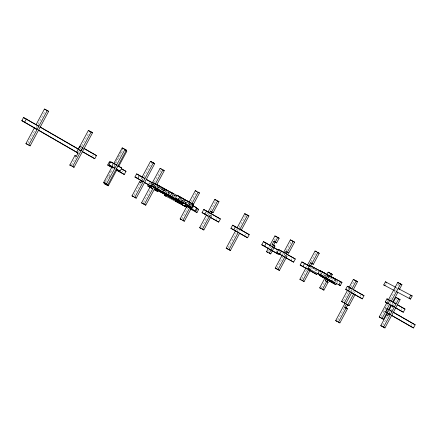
<?xml version="1.0" encoding="UTF-8"?>
<svg xmlns="http://www.w3.org/2000/svg" width="437" height="437" viewBox="0 0 437 437"><rect width="100%" height="100%" fill="white"/><g stroke="black" fill="none" stroke-linecap="round" stroke-linejoin="round"><path stroke-width="0.33" stroke-dasharray="2.19 1.64" d="M27.941 143.216L35.419 129.265M36.32 127.582L37.161 126.014M38.035 124.381L45.208 111.014M71.531 165.224L75.634 157.571M78.584 152.071L79.862 149.694M80.179 149.099L81.451 146.728M81.768 146.133L89.093 132.477M92.529 156.195L93.086 155.146M105.35 181.186L106.284 179.443M107.529 177.116L108.463 175.374M109.709 173.052L110.643 171.304M114.51 164.099L122.611 148.984M105.361 182.644L113.15 168.114M114.052 166.431L114.614 165.383M115.767 163.23L122.939 149.864M114.046 166.65L114.609 165.601M108.993 177.761L109.949 175.974M122.043 171.949L122.6 170.9M134.022 195.503L140.648 183.141M142.112 180.405L143.604 177.63M143.926 177.034L151.901 162.154M148.591 184.338L149.432 182.77M149.323 183.955L149.886 182.906M152.42 184.917L152.983 183.868M152.344 185.851L153.185 184.283M143.571 202.528L150.743 189.155M152.513 185.845L153.982 183.114M154.294 182.529L161.461 169.163M155.665 186.719L156.299 185.528M158.096 188.107L158.658 187.063L162.214 188.937M161.357 189.254L159.98 188.456L162.515 189.789L161.357 189.254L161.919 188.205M164.962 192.182L165.803 190.614M165.028 192.526L165.585 191.477M167.988 193.241L168.622 192.094M168.174 193.875L169.015 192.302M169.37 194.039L169.933 192.996L167.529 191.608M181.803 201.178L182.36 200.135M181.956 202.2L182.797 200.632L181.415 199.835L183.671 201.02M186.419 203.38L186.976 202.336L189.795 203.817L189.237 204.866M187.872 204.511L188.549 203.243L186.976 202.336M181.841 219.134L187.642 208.312M189.368 205.084L190.865 202.304M191.188 201.703L196.344 192.089M189.74 205.319L190.581 203.751M192.204 209.46L193.607 206.848M206.952 214.081L207.717 212.655M201.686 227.278L207.804 215.856M208.05 215.403L209.094 213.453M210.705 210.448L215.862 200.834M216.441 219.56L217.003 218.511M236.007 229.878L236.57 228.835M228.212 247.795L236.188 232.916M237.389 230.676L238.744 228.152M239.061 227.557L245.763 215.059M238.799 231.419L239.361 230.375M245.294 235.243L245.856 234.194M268.695 247.566L269.318 246.402M268.515 251.27L271.011 246.621M274.125 240.809L275.687 237.903M275.6 252.772L277.003 250.155M279.538 252.16L280.101 251.117M282.313 254.886L283.078 253.465M276.927 268.307L283.695 255.683M283.897 255.306L284.662 253.881M286.273 250.876L291.43 241.262M290.791 260.66L291.916 258.567M306.332 267.247L306.976 266.046M301.912 278.866L306.747 269.848M310.936 262.036L315.771 253.023M309.849 268.22L310.407 267.171M310.718 269.192L311.663 267.428M315.104 270.929L315.667 269.88L318.486 271.366M320.108 273.688L320.665 272.644M322.927 275.173L323.484 274.125M323.407 276.621L324.811 274.004M324.789 277.419L326.193 274.802M325.871 276.331L326.554 275.053M321.392 288.054L324.822 281.663M327.608 278.904L328.449 277.331L327.067 276.534M328.662 277.872L329.219 276.823M329.788 279.134L330.421 277.959M331.83 281.483L332.956 279.39M334.207 281.144L334.769 280.095L327.81 276.08L328.75 276.577M335.212 281.92L336.053 280.352M337.025 282.624L337.588 281.581L334.13 279.587M347.934 289.534L348.89 287.754M343.586 301.022L348.365 292.113M350.911 287.36L354.096 281.423M350.813 290.916L351.654 289.349M351.113 291.85L351.954 290.277M337.714 320.217L344.159 308.194M352.774 292.124L353.364 291.02M353.904 293.385L354.746 291.818M360.066 296.33L360.907 294.762M385.696 284.684L386.253 283.64M387.084 302.311L387.925 300.743M395.152 288.955L394.311 290.523L394.999 290.922M381.25 316.563L387.963 304.043M390.503 299.301L399.123 283.231M390.154 303.327L390.716 302.278M392.082 304.513L392.929 302.945M382.757 325.286L387.717 316.038M389.454 312.788L390.017 311.739M390.339 311.144L392.546 307.025M392.863 306.435L394.125 304.081M394.442 303.491L396.649 299.372M401.068 309.696L401.63 308.653M411.212 325.418L411.769 324.369M394.196 290.501L395.436 291.118M158.462 186.889L162.023 188.762M173.74 194.929L175.521 195.863M180.268 198.36L182.644 199.611M165.186 190.499L166.961 191.433M167.557 191.745L169.933 192.996M173.937 195.104L176.308 196.35M179.869 198.223L184.026 200.408M173.839 195.192L175.532 196.082L173.806 195.088M334.769 280.095L337.588 281.581M188.549 203.243L191.34 204.784M142.675 179.361L141.266 178.618L142.648 179.416M153.076 184.802L154.485 185.539M154.927 185.845L155.867 186.337M158.036 187.648L159.161 188.243L156.965 186.97M183.928 201.222L185.616 202.113M325.942 275.944L324.249 275.053L325.631 275.851M326.756 276.441L328.449 277.331M179.165 198.933L177.477 198.043L179.208 199.043M170.441 194.492L166.268 192.296L167.65 193.094M173.014 195.913L174.805 196.858M178.383 198.737L182.961 201.075M184.938 202.189L190.308 205.013M385.259 307.664L387.51 308.85M184.381 202.031L187.2 203.511L185.091 202.293M284.203 254.727L285.142 255.224M389.733 312.264L388.324 311.521L389.706 312.318M384.702 311.395L383.577 310.805L384.773 311.526M385.281 307.708L386.455 308.385M328.373 276.26L330.099 277.26M312.149 267.706L317.333 270.7M312.821 268.242L315.099 269.553M180.295 199.523L183.179 201.189M181.743 200.507L183.857 201.725M161.39 189.199L162.307 189.729M152.251 184.256L153.371 184.895M150.011 183.103L151.737 184.097M152.311 184.43L154.616 185.763M155.19 186.096L156.342 186.757"/><path stroke-width="0.66" d="M21.85 120.672L23.532 117.531L38.849 126.233L36.031 124.747L44.448 109.053L48.649 111.337L30.137 145.86L25.936 143.582L34.348 127.888L37.167 129.368L21.85 120.672L35.73 128.686M24.669 122.152L26.351 119.017M47.267 110.539L28.755 145.062L30.137 145.86M78.147 149.263L79.829 146.122L82.751 147.668L81.069 150.803L78.147 149.263L80.452 150.59M69.833 165.017L74.885 155.599L76.295 156.342L77.977 153.201L76.568 152.458L88.345 130.488L92.546 132.772L74.033 167.295L69.833 165.017L71.215 165.814M91.164 131.974L72.651 166.497L74.033 167.295M82.178 151.59L94.785 158.724L96.468 155.583L84.133 148.465M111.692 167.344L107.66 165.017L109.343 161.876L111.036 162.766M108.96 164.935L110.643 161.794L116.581 165.082L113.762 163.596L122.18 147.903L126.38 150.186L107.868 184.709L103.667 182.431L112.08 166.737L114.898 168.218L108.96 164.935L113.462 167.535M111.779 166.415L113.462 163.28M117.236 169.124L108.3 185.791L104.099 183.513L104.722 182.349M124.998 149.388L106.486 183.911L107.868 184.709M118.514 166.743L126.812 151.268L125.43 150.47M116.149 169.081L120.071 171.206L121.754 168.065L117.963 165.88M116.297 170.004L124.299 174.478L125.982 171.337L121.317 168.644M142.752 181.459L134.946 177.023L136.628 173.882L144.926 178.531L143.516 177.788M133.389 196.677L132.007 195.88L139.583 181.754L140.993 182.497L141.834 180.929L143.243 181.672L137.759 178.504L139.447 175.368M141.905 177.427L150.519 161.357L154.72 163.635L136.207 198.163L132.007 195.88M153.338 162.837L134.825 197.366L136.207 198.163M151.366 187.992L147.75 185.911L148.312 184.862M161.925 191.564L150.678 185.578L152.366 182.437L173.779 193.87M155.026 187.91L145.767 205.172L141.566 202.888L149.984 187.194L152.803 188.68L147.75 185.911M152.289 182.895L160.079 168.365L164.279 170.643L156.621 184.933M150.568 187.391L151.41 185.823M145.767 205.172L144.385 204.374L153.922 186.588M155.239 184.135L162.897 169.846L164.279 170.643M153.797 186.943L170.435 196.404L153.797 186.943L155.479 183.802L163.64 188.369L162.793 189.937L164.175 190.734M182.901 202.5L182.338 203.549L156.97 190.199L155.594 189.401L156.151 188.358M156.615 188.423L158.298 185.288M154.66 189.898L157.478 191.379L158.041 190.335M180.574 201.402L163.362 192.247L165.022 189.166L167.748 190.745M166.863 195.334L164.121 193.749L164.683 192.706M165.967 196.229L164.585 195.432L165.148 194.389M170.244 195.771L169.682 196.819L166.939 195.235L167.502 194.186M173.478 193.613L171.79 196.754L170.408 195.956L172.096 192.815M193.678 204.713L192.553 204.117L193.678 204.713L191.996 207.848L175.357 198.387L177.04 195.252L179.858 196.732L185.08 199.747L183.393 202.883L191.821 207.389L199.485 192.968L198.103 192.171L192.012 203.527M175.789 201.178L185.517 206.652L175.789 201.178L176.351 200.135M191.996 207.848L178.176 199.873L179.858 196.732M178.607 202.664L179.17 201.615M182.338 203.549L180.956 202.752L181.519 201.703M182.338 202.763L181.497 204.33L186.987 207.291M191.067 208.662L184.338 221.215L182.956 220.417L189.685 207.865L185.293 205.472L185.856 204.429M181.519 219.735L180.137 218.937L186.905 206.313M189.161 202.107L195.284 190.685L199.485 192.968M192.673 205.477L196.705 207.804L195.022 210.945L188.112 206.958L188.953 205.385M190.439 206.592L192.127 203.451L193.504 204.248L152.366 182.437M196.972 212.54L198.655 209.405L197.273 208.607L195.59 211.743L196.972 212.54L190.303 208.962M207.799 215.867L202.063 212.628L203.746 209.492L220.385 218.948L218.702 222.089L210.088 217.26M218.702 222.089L204.882 214.114L206.564 210.973M201.042 228.48L199.66 227.682L206.428 215.059M208.034 212.054L214.802 199.436L219.003 201.714L213.114 212.699L210.323 211.158L209.203 213.251M210.863 213.529L217.621 200.916L219.003 201.714M203.861 229.96L211.432 215.84L210.05 215.042L202.478 229.163L203.861 229.96L199.66 227.682M239.645 233.205L230.392 250.472L229.01 249.674L238.263 232.408L230.916 228.311L232.599 225.17L249.237 234.631L247.555 237.772L239.088 233.03M247.555 237.772L233.735 229.796L235.417 226.656M230.392 250.472L226.191 248.189L235.767 230.332M237.04 227.95L244.704 213.666L248.904 215.944L241.328 230.07M247.522 215.146L239.946 229.272L237.597 228.032M270.514 249.789L261.779 244.791L263.462 241.656L278.374 250.117M278.981 253.209L278.418 254.252L264.598 246.277L266.28 243.136M267.892 252.433L266.51 251.636L268.384 248.145M269.94 245.239L274.928 235.942L279.128 238.22L276.605 242.928L273.813 241.388L272.125 244.529L274.917 246.069L270.711 253.913L266.51 251.636M277.746 237.422L269.329 253.116L270.711 253.913M283.362 256.295L276.976 252.679L278.659 249.543L295.297 259.004L293.609 262.14L286.202 258.01M293.609 262.14L279.795 254.165L281.477 251.024M279.423 270.388L278.041 269.591L285.612 255.47L286.994 256.268L279.423 270.388L275.223 268.11L281.991 255.487M283.28 253.083L290.37 239.864L294.571 242.142L288.677 253.127L285.885 251.592L285.044 253.16L278.659 249.543M286.426 253.957L293.189 241.344M307.189 269.028L300.164 265.046L301.847 261.905L309.849 266.379M317.366 273.458L316.803 274.502L302.983 266.526L304.665 263.385M301.268 280.068L299.886 279.27L306.009 267.848M307.298 265.445L315.033 251.024L319.234 253.302L313.345 264.287L310.554 262.746L308.872 265.887L309.795 266.417M309.287 269.263L307.905 268.465L309.587 265.325L321.512 271.601M309.336 268.394L302.704 280.751L304.086 281.548L310.401 269.782M310.532 266.16L317.852 252.504L319.234 253.302M323.407 276.621L318.01 273.507L319.698 270.366L335.758 279.494M307.905 268.465L340.292 285.574L341.974 282.439L340.592 281.641L327.908 274.966L326.226 278.107L320.829 274.993L322.517 271.852M321.08 288.639L319.698 287.841L324.997 277.959M326.865 274.469L328.111 272.147L330.929 273.628L332.311 274.425L331.049 276.779M319.698 287.841L323.899 290.119L328.105 282.275L325.314 280.734L326.155 279.167L319.267 275.261L335.906 284.716L336.747 283.149M329.667 275.982L330.929 273.628M340.592 281.641L338.91 284.777L340.292 285.574M351.659 292.703L345.771 303.688L344.389 302.89L350.277 291.905L345.683 289.398L347.371 286.262L364.005 295.723L362.322 298.859L354.456 294.467M342.952 302.207L341.57 301.41L347.617 290.13M349.212 287.158L353.347 279.44L357.548 281.718L353.342 289.567M362.322 298.859L348.502 290.884L350.19 287.743M356.166 280.92L351.96 288.77L349.611 287.535M337.069 321.419L335.687 320.621L345.033 303.191M335.687 320.621L339.888 322.899L347.459 308.779L344.667 307.238L346.35 304.097L347.759 304.84M347.732 304.895L349.141 305.638L355.035 294.653M385.134 285.732L383.752 284.935L385.434 281.794L395.878 287.36M387.056 302.983L385.303 301.967L386.985 298.832L396.026 303.901L393.207 302.42M391.006 305.113L383.429 319.239L379.229 316.956L386.887 302.672M388.165 300.29L397.741 282.433L401.942 284.711L399.5 289.267L398.118 288.469L412.184 295.942L410.501 299.077L396.435 291.61L397.129 292.009M391.525 305.561L394.343 307.042L388.122 303.453L389.804 300.312M383.429 319.239L382.047 318.442L389.624 304.316L386.805 302.836M400.56 283.913L391.306 301.18L388.488 299.695M392.688 301.978L397.817 292.408M393.06 302.694L395.9 297.4L400.101 299.678L384.953 327.925L380.753 325.647L386.641 314.662L388.051 315.399L389.176 313.307M388.957 310.346L391.798 305.048M384.953 327.925L383.571 327.127L398.719 298.881M395.245 307.708L403.324 312.226L405.006 309.09L397.408 304.704M391.241 315.263L413.468 327.947L415.15 324.806L393.371 312.231M401.942 284.711L397.741 282.433M154.72 163.635L150.519 161.357M383.752 284.935L393.59 290.179M126.38 150.186L122.18 147.903M92.546 132.772L88.345 130.488M248.904 215.944L244.704 213.666M48.649 111.337L44.448 109.053M294.571 242.142L290.37 239.864M400.101 299.678L395.9 297.4M279.128 238.22L274.928 235.942M357.548 281.718L353.347 279.44M405.006 309.09L397.512 304.906M385.303 301.967L388.122 303.453M310.554 262.746L313.345 264.287M332.311 274.425L328.111 272.147M285.885 251.592L288.677 253.127M272.125 244.529L273.535 245.272M273.507 245.326L274.917 246.069M322.703 272.229L325.09 273.486M320.507 271.142L309.587 265.325M321.703 271.77L326.472 274.283M329.29 275.763L341.974 282.439M152.136 182.753L146.417 179.536M220.385 218.948L203.746 209.492M271.284 246.097L263.462 241.656M309.811 266.379L301.847 261.905M249.237 234.631L240.771 229.889M295.297 259.004L286.738 254.208M355.308 290.774L353.899 290.031L364.005 295.723M121.754 168.065L117.832 165.945M162.515 189.789L164.203 190.679M196.705 207.804L192.755 205.669M96.468 155.583L83.86 148.449M196.268 208.149L198.655 209.405M125.982 171.337L121.437 168.857M390.58 310.696L391.989 311.434L387.51 308.85L385.827 311.991L390.274 314.629M134.946 177.023L137.759 178.504M175.357 198.387L178.176 199.873M318.01 273.507L320.829 274.993M150.678 185.578L160.543 190.767M163.362 192.247L170.408 195.956M202.063 212.628L204.882 214.114M415.15 324.806L392.929 312.122M181.956 202.2L170.709 196.213M184.775 203.68L191.821 207.389M230.916 228.311L233.735 229.796M276.976 252.679L279.795 254.165M261.779 244.791L264.598 246.277M300.164 265.046L302.983 266.526M164.121 193.749L166.939 195.235M155.594 189.401L180.956 202.752M345.683 289.398L348.502 290.884M278.418 254.252L271.765 250.559M351.304 292.621L353.653 293.855L338.506 322.102L339.888 322.899M316.803 274.502L309.434 270.394M353.342 293.762L352.217 293.167L353.336 293.817M185.293 205.472L188.112 206.958M335.906 284.716L327.286 279.888M107.66 165.017L112.096 167.431M195.022 210.945L191.073 208.81M164.585 195.432L180.06 203.647M388.892 313.832L390.301 314.574M325.314 280.734L328.105 282.275M379.229 316.956L382.047 318.442M299.886 279.27L304.086 281.548M341.57 301.41L345.771 303.688M275.223 268.11L278.041 269.591M180.137 218.937L184.338 221.215M380.753 325.647L383.571 327.127M344.667 307.238L346.077 307.981M346.049 308.036L347.459 308.779M141.566 202.888L144.385 204.374M104.099 183.513L108.3 185.791M226.191 248.189L229.01 249.674M412.184 295.942L410.802 295.144L409.119 298.28L410.501 299.077M385.434 281.794L386.816 282.592M315.033 251.024L316.415 251.821M214.802 199.436L216.184 200.233M386.985 298.832L388.744 299.842M160.079 168.365L161.461 169.163M195.284 190.685L196.666 191.488M395.725 307.839L403.324 312.226M390.798 305.141L393.082 306.457M275.223 242.131L276.605 242.928M273.813 241.388L275.195 242.191M347.371 286.262L349.141 287.284M319.698 270.366L330.061 276.353M331.213 277.014L332.366 277.681M391.683 315.372L413.468 327.947M386.537 312.542L388.892 313.903M273.999 247.735L277.282 249.631M210.323 211.158L213.114 212.699M327.608 278.904L334.649 282.968L324.789 277.419M232.599 225.17L237.127 227.786M326.155 279.167L327.537 279.964L322.517 289.321L323.899 290.119M386.641 314.662L387.564 315.192M186.462 200.545L190.903 203.107M177.04 195.252L182.262 198.261M183.644 199.059L189.751 202.588M170.479 192.318L171.572 192.946M155.479 183.802L160.821 186.889M162.203 187.686L167.661 190.832M146.308 179.328L152.682 183.01M136.628 173.882L142.386 177.209M110.643 161.794L113.964 163.711M109.343 161.876L110.495 162.542M171.064 197.617L173.85 199.223L168.245 196.131M144.625 182.469L151.579 186.484L144.155 182.344M154.185 189.478L157.478 191.379M139.583 181.754L140.965 182.551M116.28 169.015L120.071 171.206M116.717 170.097L124.299 174.478M40.231 127.03L78.671 149.219M23.532 117.531L35.883 124.66M39.996 127.036L78.223 149.099M82.451 151.601L94.785 158.724M346.35 304.097L349.141 305.638M38.549 130.166L78.168 153.037M38.314 130.177L77.125 152.579M76.568 152.458L77.95 153.256M74.885 155.599L76.267 156.397M103.667 182.431L105.049 183.229M25.936 143.582L27.318 144.379"/></g></svg>
